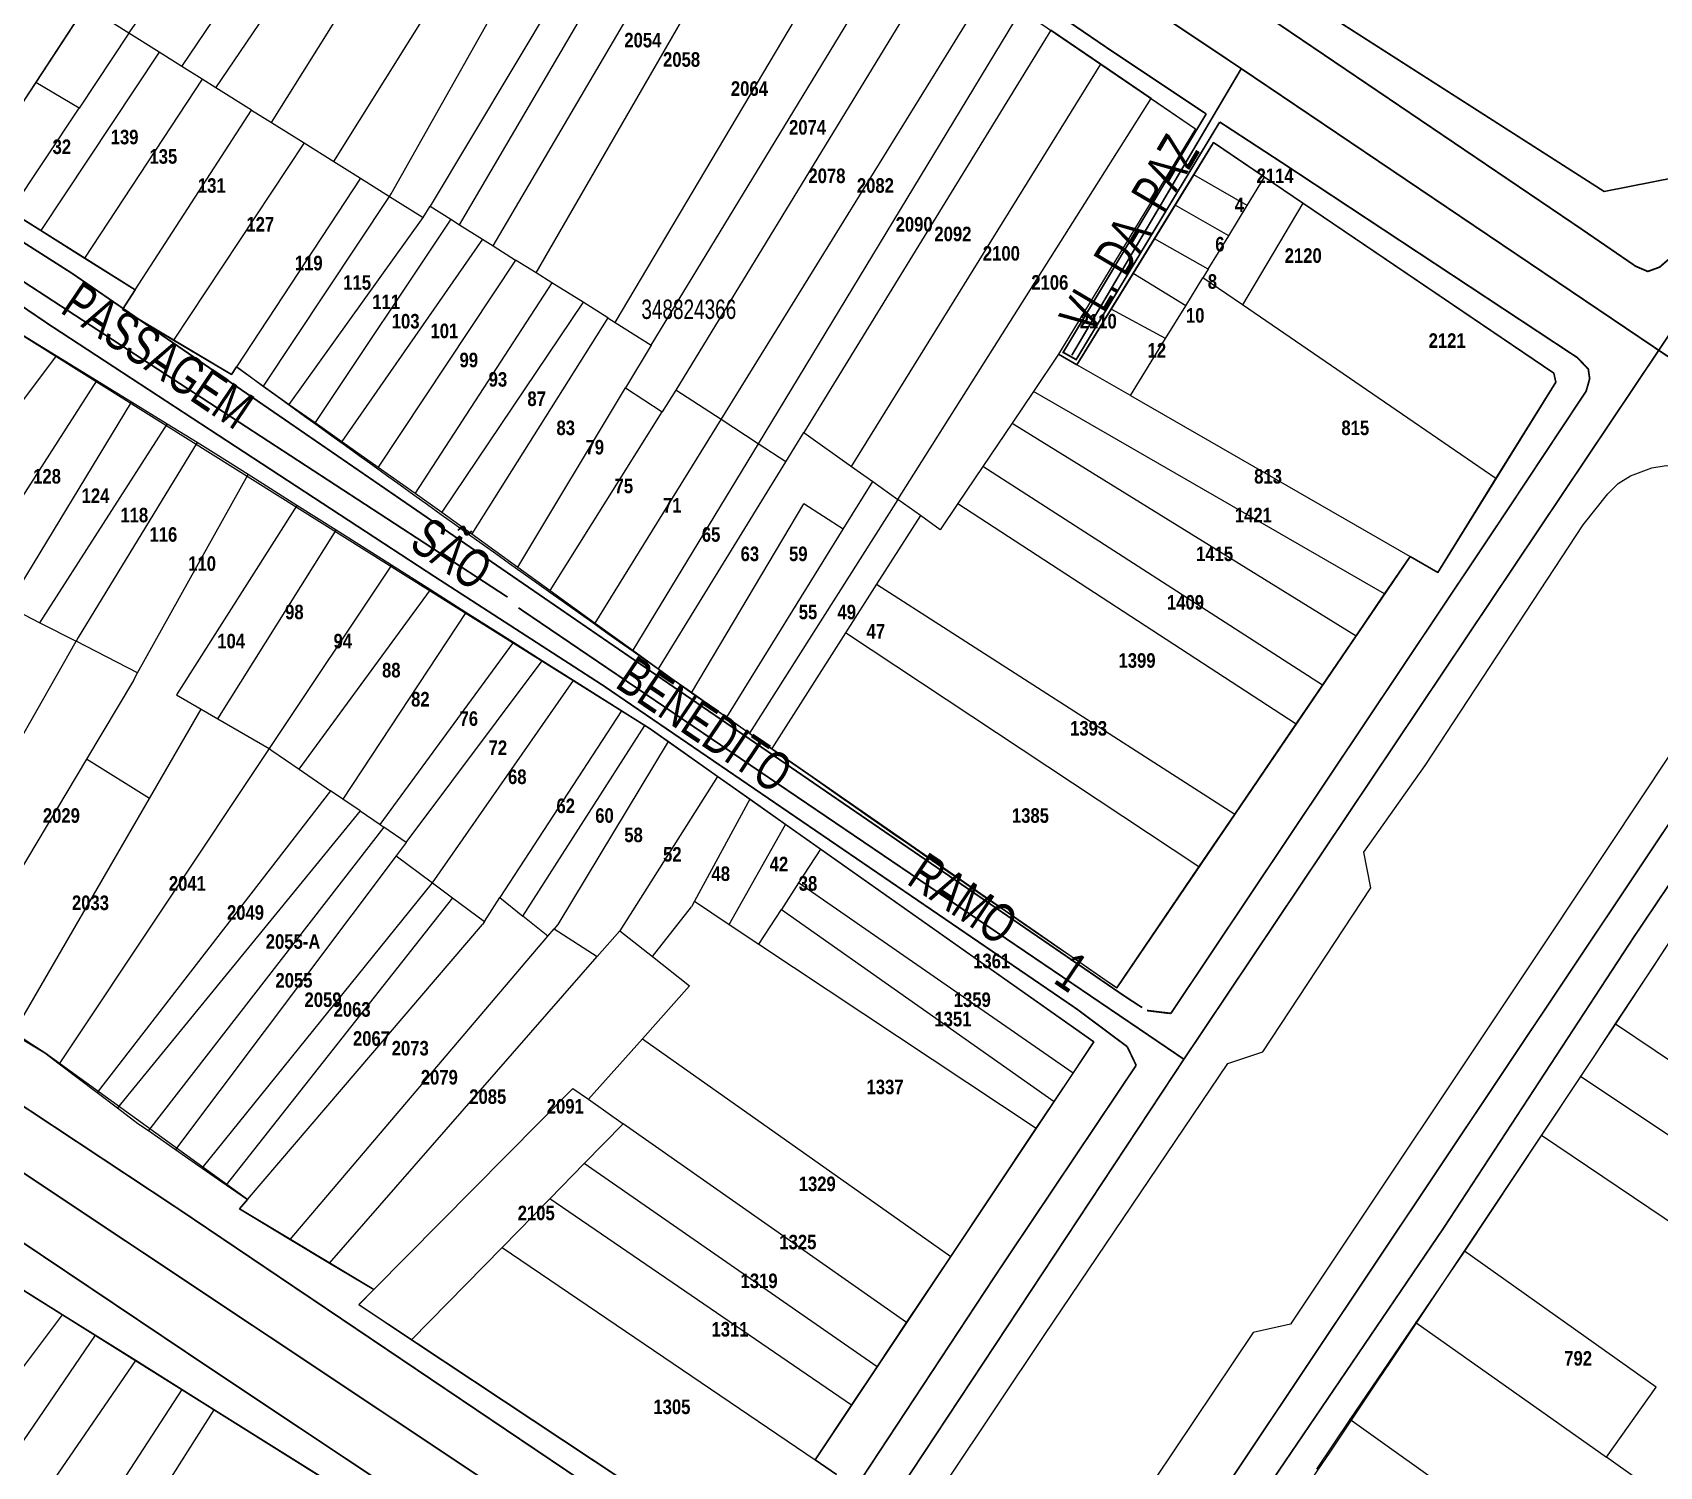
# Model space of a CAD drawing. Extents: x 203136 to 205923, y 4839890 to 4842982.
# Drawn here: x 203764.4 to 203932.2, y 4841302 to 4841450 of the extents above; entities that cross this region are included whole.
import ezdxf
from ezdxf.enums import TextEntityAlignment as Align

# ---------------------------------------------------------------- set-up
doc = ezdxf.new("R2010")
doc.units = 0
doc.header["$LTSCALE"] = 1.5
doc.header["$MEASUREMENT"] = 0
doc.linetypes.add('TRACO_25', pattern=[8, 3, -1, 1, -1, 1, -1])
for name, color, linetype in [('CD_MALHA_LOTES', 40, 'CONTINUOUS'), ('CD_TXT_QUADRA', 7, 'CONTINUOUS'), ('RU-QUADRAS', 210, 'CONTINUOUS'), ('SV-EIXO-RUA-N-PAV', 6, 'CONTINUOUS'), ('SV-EIXO-RUA-PAV', 20, 'CONTINUOUS'), ('SV-RUA-PAVIM-S-GUIA-C-GUIA', 7, 'CONTINUOUS'), ('SV-TXT-RUA-N-PAV-S-GUIA-C-GUIA', 7, 'CONTINUOUS'), ('Th_NmrPort', 1, 'CONTINUOUS')]:
    doc.layers.add(name, color=color, linetype=linetype)
doc.styles.add('3488-24-2D_TXT$0$ARIAL', font='ARIAL.TTF')
doc.styles.add('ARIAL', font='ARIAL.TTF')
doc.styles.get("Standard").update_dxf_attribs({"font": 'swisscbo.ttf'})

msp = doc.modelspace()

# ---------------------------------------------------------------- linework, layer by layer
at = {"layer": 'CD_MALHA_LOTES', "linetype": 'Continuous'}
for p, q in [((203779.75, 4841446.49), (203808.23, 4841488.57)), ((203783.27, 4841444.29), (203811.7, 4841486.19)), ((203789.02, 4841440.69), (203815.75, 4841483.41)), ((203795.45, 4841436.66), (203821.98, 4841479.14)), ((203801.37, 4841433.34), (203825.7, 4841476.59)), ((203830.19, 4841473.51), (203805.37, 4841432.06)), ((203808.42, 4841430.14), (203832.79, 4841471.73)), ((203811.88, 4841427.97), (203836.23, 4841469.37)), ((203816.32, 4841425.18), (203840.23, 4841466.62)), ((203824.47, 4841420.07), (203850.17, 4841463.37)), ((203774.3, 4841449.9), (203782.51, 4841461.55)), ((203828.18, 4841417.73), (203854.28, 4841460.57)), ((203858.11, 4841457.95), (203830.73, 4841413.09)), ((203890.18, 4841456.85), (203926.54, 4841433.59)), ((203835.4, 4841410.05), (203862.99, 4841454.63)), ((203769.84, 4841452.69), (203764.68, 4841444.83)), ((203774.3, 4841449.9), (203769.84, 4841452.69)), ((203866.36, 4841452.33), (203839.22, 4841407.56)), ((203774.3, 4841449.9), (203769.17, 4841442.17)), ((203777.42, 4841447.95), (203774.3, 4841449.9)), ((203869.45, 4841450.22), (203843.95, 4841408.73)), ((203874.6, 4841446.71), (203869.45, 4841450.22)), ((203777.42, 4841447.95), (203765.2, 4841429.55)), ((203779.75, 4841446.49), (203777.42, 4841447.95)), ((203781.86, 4841445.17), (203779.75, 4841446.49)), ((203848.88, 4841405.21), (203874.6, 4841446.71)), ((203879.8, 4841443.16), (203874.6, 4841446.71)), ((203764.68, 4841444.83), (203757.73, 4841434.23)), ((203769.17, 4841442.17), (203764.68, 4841444.83)), ((203781.86, 4841445.17), (203769.72, 4841426.71)), ((203783.27, 4841444.29), (203781.86, 4841445.17)), ((203786.96, 4841441.98), (203783.27, 4841444.29)), ((203762.08, 4841431.5), (203769.17, 4841442.17)), ((203853.65, 4841401.8), (203879.8, 4841443.16)), ((203879.8, 4841443.16), (203884.36, 4841440.05)), ((203774.94, 4841423.43), (203786.96, 4841441.98)), ((203786.96, 4841441.98), (203789.02, 4841440.69)), ((203789.02, 4841440.69), (203792.37, 4841438.6)), ((203884.36, 4841440.05), (203870.24, 4841416.79)), ((203792.37, 4841438.6), (203778.91, 4841418.25)), ((203792.37, 4841438.6), (203795.45, 4841436.66)), ((203886.23, 4841438.62), (203884.19, 4841435.31)), ((203891.49, 4841435.05), (203886.23, 4841438.62)), ((203795.45, 4841436.66), (203798.2, 4841434.94)), ((203884.19, 4841435.31), (203882.27, 4841432.18)), ((203889.7, 4841432.13), (203884.19, 4841435.31)), ((203798.2, 4841434.94), (203785.39, 4841415.48)), ((203798.2, 4841434.94), (203801.2, 4841433.07)), ((203889.7, 4841432.13), (203891.49, 4841435.05)), ((203895.45, 4841432.37), (203891.49, 4841435.05)), ((203926.54, 4841433.59), (203934.02, 4841435.06)), ((203788.19, 4841413.5), (203801.2, 4841433.07)), ((203801.2, 4841433.07), (203801.37, 4841433.34)), ((203801.2, 4841433.07), (203804.67, 4841430.89)), ((203804.67, 4841430.89), (203805.37, 4841432.06)), ((203805.37, 4841432.06), (203807.51, 4841430.72)), ((203882.27, 4841432.18), (203880.13, 4841428.7)), ((203887.79, 4841429.01), (203882.27, 4841432.18)), ((203887.79, 4841429.01), (203889.7, 4841432.13)), ((203895.45, 4841432.37), (203889.2, 4841421.87)), ((203921.33, 4841414.85), (203895.45, 4841432.37)), ((203762.08, 4841431.5), (203765.2, 4841429.55)), ((203790.85, 4841411.62), (203804.67, 4841430.89)), ((203807.51, 4841430.72), (203793.52, 4841409.74)), ((203807.51, 4841430.72), (203808.42, 4841430.14)), ((203765.2, 4841429.55), (203769.72, 4841426.71)), ((203810.78, 4841428.66), (203796.28, 4841407.79)), ((203808.42, 4841430.14), (203810.78, 4841428.66)), ((203810.78, 4841428.66), (203811.88, 4841427.97)), ((203880.13, 4841428.7), (203877.92, 4841425.12)), ((203885.67, 4841425.56), (203880.13, 4841428.7)), ((203885.67, 4841425.56), (203887.79, 4841429.01)), ((203811.88, 4841427.97), (203814.2, 4841426.51)), ((203769.72, 4841426.71), (203774.94, 4841423.43)), ((203814.2, 4841426.51), (203800.01, 4841405.15)), ((203816.32, 4841425.18), (203814.2, 4841426.51)), ((203885.67, 4841425.56), (203885.12, 4841424.66)), ((203817.93, 4841424.17), (203803.84, 4841402.44)), ((203817.93, 4841424.17), (203816.32, 4841425.18)), ((203821.16, 4841422.15), (203817.93, 4841424.17)), ((203877.92, 4841425.12), (203875.66, 4841421.44)), ((203883.35, 4841421.78), (203877.92, 4841425.12)), ((203883.35, 4841421.78), (203885.12, 4841424.66)), ((203889.2, 4841421.87), (203885.12, 4841424.66)), ((203774.94, 4841423.43), (203773.63, 4841421.42)), ((203821.16, 4841422.15), (203806.59, 4841400.49)), ((203823.72, 4841420.54), (203821.16, 4841422.15)), ((203773.63, 4841421.42), (203778.91, 4841418.25)), ((203823.72, 4841420.54), (203809.69, 4841398.25)), ((203823.72, 4841420.54), (203824.47, 4841420.07)), ((203875.66, 4841421.44), (203872.13, 4841415.7)), ((203881.28, 4841418.41), (203875.66, 4841421.44)), ((203881.28, 4841418.41), (203883.35, 4841421.78)), ((203906.93, 4841409.74), (203889.2, 4841421.87)), ((203766.78, 4841416.64), (203763.32, 4841418.77)), ((203824.47, 4841420.07), (203828.18, 4841417.73)), ((203778.91, 4841418.25), (203784.87, 4841414.69)), ((203828.18, 4841417.73), (203825.54, 4841413.33)), ((203877.67, 4841412.52), (203881.28, 4841418.41)), ((203766.78, 4841416.64), (203752.17, 4841397.16)), ((203770.99, 4841414.05), (203766.78, 4841416.64)), ((203784.87, 4841414.69), (203785.39, 4841415.48)), ((203785.39, 4841415.48), (203788.19, 4841413.5)), ((203870.24, 4841416.79), (203867.65, 4841412.96)), ((203872.13, 4841415.7), (203870.24, 4841416.79)), ((203877.67, 4841412.52), (203872.13, 4841415.7)), ((203757.6, 4841393.19), (203770.99, 4841414.05)), ((203774.55, 4841411.86), (203770.99, 4841414.05)), ((203788.19, 4841413.5), (203790.85, 4841411.62)), ((203915.37, 4841403.96), (203921.55, 4841413.9)), ((203921.55, 4841413.9), (203921.33, 4841414.85)), ((203761.81, 4841390.79), (203774.55, 4841411.86)), ((203778.25, 4841409.58), (203774.55, 4841411.86)), ((203814.43, 4841394.83), (203825.54, 4841413.33)), ((203825.54, 4841413.33), (203829.34, 4841410.85)), ((203830.73, 4841413.09), (203829.34, 4841410.85)), ((203835.4, 4841410.05), (203830.73, 4841413.09)), ((203867.65, 4841412.96), (203865.43, 4841409.67)), ((203903.88, 4841392.07), (203867.65, 4841412.96)), ((203877.67, 4841412.52), (203906.5, 4841395.93)), ((203790.85, 4841411.62), (203793.52, 4841409.74)), ((203817.78, 4841392.41), (203829.34, 4841410.85)), ((203765.11, 4841389.09), (203778.25, 4841409.58)), ((203781.34, 4841407.69), (203778.25, 4841409.58)), ((203793.52, 4841409.74), (203796.28, 4841407.79)), ((203822.41, 4841389.06), (203835.4, 4841410.05)), ((203839.22, 4841407.56), (203835.4, 4841410.05)), ((203842.09, 4841405.7), (203843.95, 4841408.73)), ((203843.95, 4841408.73), (203848.88, 4841405.21)), ((203865.43, 4841409.67), (203862.42, 4841405.2)), ((203865.43, 4841409.67), (203900.93, 4841387.73)), ((203915.37, 4841403.96), (203906.93, 4841409.74)), ((203781.34, 4841407.69), (203769.05, 4841387.55)), ((203783.28, 4841406.49), (203781.34, 4841407.69)), ((203796.28, 4841407.79), (203800.01, 4841405.15)), ((203839.22, 4841407.56), (203826.3, 4841386.25)), ((203842.09, 4841405.7), (203839.22, 4841407.56)), ((203786.61, 4841404.38), (203783.28, 4841406.49)), ((203800.01, 4841405.15), (203803.84, 4841402.44)), ((203828.96, 4841384.33), (203842.09, 4841405.7)), ((203848.88, 4841405.21), (203851.05, 4841403.66)), ((203862.42, 4841405.2), (203859.84, 4841401.39)), ((203897.48, 4841382.66), (203862.42, 4841405.2)), ((203775.2, 4841383.91), (203786.61, 4841404.38)), ((203791.63, 4841401.2), (203786.61, 4841404.38)), ((203848.01, 4841398.74), (203851.05, 4841403.66)), ((203851.05, 4841403.66), (203853.65, 4841401.8)), ((203909.36, 4841394.28), (203915.37, 4841403.96)), ((203803.84, 4841402.44), (203806.59, 4841400.49)), ((203853.65, 4841401.8), (203838.35, 4841377.7)), ((203855.98, 4841400.14), (203853.65, 4841401.8)), ((203791.63, 4841401.2), (203779.2, 4841381.65)), ((203795.67, 4841398.65), (203791.63, 4841401.2)), ((203806.59, 4841400.49), (203809.69, 4841398.25)), ((203832.37, 4841381.87), (203843.96, 4841401.34)), ((203848.01, 4841398.74), (203843.96, 4841401.34)), ((203855.98, 4841400.14), (203851.46, 4841393.06)), ((203858.02, 4841398.69), (203855.98, 4841400.14)), ((203859.84, 4841401.39), (203858.02, 4841398.69)), ((203859.84, 4841401.39), (203894.76, 4841378.66)), ((203783.48, 4841379.16), (203795.67, 4841398.65)), ((203801.39, 4841395.02), (203795.67, 4841398.65)), ((203836, 4841379.33), (203848.01, 4841398.74)), ((203809.69, 4841398.25), (203814.43, 4841394.83)), ((203801.39, 4841395.02), (203788.77, 4841376.1)), ((203805.43, 4841392.47), (203801.39, 4841395.02)), ((203903.88, 4841392.07), (203906.5, 4841395.93)), ((203906.5, 4841395.93), (203909.36, 4841394.28)), ((203814.43, 4841394.83), (203817.78, 4841392.41)), ((203791.85, 4841373.99), (203805.43, 4841392.47)), ((203809.08, 4841390.16), (203805.43, 4841392.47)), ((203817.78, 4841392.41), (203822.41, 4841389.06)), ((203851.46, 4841393.06), (203848.26, 4841388.06)), ((203851.46, 4841393.06), (203888.43, 4841369.35)), ((203900.93, 4841387.73), (203903.88, 4841392.07)), ((203761.81, 4841390.79), (203765.11, 4841389.09)), ((203809.08, 4841390.16), (203796.37, 4841370.89)), ((203813.98, 4841387.06), (203809.08, 4841390.16)), ((203765.11, 4841389.09), (203768.84, 4841387.18)), ((203822.41, 4841389.06), (203826.3, 4841386.25)), ((203750.1, 4841354.16), (203768.84, 4841387.18)), ((203769.05, 4841387.55), (203768.84, 4841387.18)), ((203775.2, 4841383.91), (203768.84, 4841387.18)), ((203800.22, 4841368.26), (203813.98, 4841387.06)), ((203816.96, 4841385.17), (203813.98, 4841387.06)), ((203848.26, 4841388.06), (203840.63, 4841376.12)), ((203884.71, 4841363.89), (203848.26, 4841388.06)), ((203897.48, 4841382.66), (203900.93, 4841387.73)), ((203802.92, 4841366.41), (203816.96, 4841385.17)), ((203820.18, 4841383.13), (203816.96, 4841385.17)), ((203826.3, 4841386.25), (203828.96, 4841384.33)), ((203774.77, 4841383.14), (203775.2, 4841383.91)), ((203828.96, 4841384.33), (203832.37, 4841381.87)), ((203774.77, 4841383.14), (203769.91, 4841375.01)), ((203779.2, 4841381.65), (203781.74, 4841380.17)), ((203805.61, 4841362.27), (203820.18, 4841383.13)), ((203825.14, 4841379.99), (203820.18, 4841383.13)), ((203832.37, 4841381.87), (203832.99, 4841381.42)), ((203894.76, 4841378.66), (203897.48, 4841382.66)), ((203776.42, 4841370.97), (203781.74, 4841380.17)), ((203781.74, 4841380.17), (203783.48, 4841379.16)), ((203825.14, 4841379.99), (203812.58, 4841360.73)), ((203827.53, 4841378.48), (203825.14, 4841379.99)), ((203832.99, 4841381.42), (203836, 4841379.33)), ((203783.48, 4841379.16), (203788.77, 4841376.1)), ((203814.94, 4841358.82), (203827.53, 4841378.48)), ((203827.97, 4841378.2), (203827.53, 4841378.48)), ((203836, 4841379.33), (203838.35, 4841377.7)), ((203888.43, 4841369.35), (203894.76, 4841378.66)), ((203829.93, 4841376.82), (203818.57, 4841357.97)), ((203829.93, 4841376.82), (203827.97, 4841378.2)), ((203835.03, 4841373.23), (203829.93, 4841376.82)), ((203838.35, 4841377.7), (203840.63, 4841376.12)), ((203769.91, 4841375.01), (203755.5, 4841350.88)), ((203788.77, 4841376.1), (203767.1, 4841343.59)), ((203776.42, 4841370.97), (203769.91, 4841375.01)), ((203788.77, 4841376.1), (203789.05, 4841375.91)), ((203789.05, 4841375.91), (203791.85, 4841373.99)), ((203840.63, 4841376.12), (203876.23, 4841351.42)), ((203791.85, 4841373.99), (203795.1, 4841371.76)), ((203835.03, 4841373.23), (203824.97, 4841357.29)), ((203838.36, 4841370.88), (203835.03, 4841373.23)), ((203795.1, 4841371.76), (203771.01, 4841340.64)), ((203796.37, 4841370.89), (203795.1, 4841371.76)), ((203762.36, 4841346.69), (203776.42, 4841370.97)), ((203798.15, 4841369.67), (203796.37, 4841370.89)), ((203838.36, 4841370.88), (203832.65, 4841360.36)), ((203842.04, 4841368.29), (203838.36, 4841370.88)), ((203798.15, 4841369.67), (203773.13, 4841339.03)), ((203798.15, 4841369.67), (203800.22, 4841368.26)), ((203800.22, 4841368.26), (203800.6, 4841368)), ((203836.24, 4841357.97), (203842.04, 4841368.29)), ((203845.68, 4841365.73), (203842.04, 4841368.29)), ((203884.71, 4841363.89), (203888.43, 4841369.35)), ((203800.6, 4841368), (203776.31, 4841336.69)), ((203802.92, 4841366.41), (203800.6, 4841368)), ((203801.89, 4841365.03), (203779.11, 4841334.74)), ((203802.92, 4841366.41), (203801.89, 4841365.03)), ((203801.89, 4841365.03), (203805.61, 4841362.27)), ((203845.68, 4841365.73), (203843.41, 4841362.25)), ((203862.26, 4841354.05), (203845.68, 4841365.73)), ((203876.23, 4841351.42), (203884.71, 4841363.89)), ((203781.87, 4841332.83), (203805.61, 4841362.27)), ((203805.61, 4841362.27), (203807.7, 4841360.71)), ((203843.41, 4841362.25), (203841.63, 4841359.51)), ((203871.74, 4841342.63), (203843.41, 4841362.25)), ((203807.7, 4841360.71), (203784.34, 4841331.11)), ((203807.7, 4841360.71), (203810.98, 4841358.28)), ((203810.98, 4841358.28), (203812.58, 4841360.73)), ((203812.58, 4841360.73), (203814.94, 4841358.82)), ((203828.32, 4841354.64), (203832.34, 4841359.78)), ((203832.65, 4841360.36), (203832.34, 4841359.78)), ((203832.65, 4841360.36), (203836.24, 4841357.97)), ((203810.98, 4841358.28), (203810.78, 4841357.97)), ((203817.52, 4841356.74), (203814.94, 4841358.82)), ((203839.3, 4841355.94), (203841.63, 4841359.51)), ((203841.63, 4841359.51), (203869.78, 4841339.7)), ((203786.54, 4841329.58), (203810.78, 4841357.97)), ((203790.95, 4841325.46), (203817.52, 4841356.74)), ((203817.52, 4841356.74), (203818.17, 4841357.5)), ((203818.57, 4841357.97), (203818.17, 4841357.5)), ((203818.17, 4841357.5), (203822.62, 4841354.64)), ((203822.62, 4841354.64), (203824.97, 4841357.29)), ((203824.97, 4841357.29), (203828.32, 4841354.64)), ((203836.24, 4841357.97), (203839.3, 4841355.94)), ((203839.3, 4841355.94), (203867.93, 4841336.94)), ((203933.25, 4841356.14), (203927.7, 4841347.72)), ((203795, 4841323.03), (203822.62, 4841354.64)), ((203828.32, 4841354.64), (203832.15, 4841351.62)), ((203873.87, 4841345.84), (203862.26, 4841354.05)), ((203832.15, 4841351.62), (203827.28, 4841346.16)), ((203762.36, 4841346.69), (203765.62, 4841344.71)), ((203927.7, 4841347.72), (203924.08, 4841342.27)), ((203927.7, 4841347.72), (203957.99, 4841327.33)), ((203765.62, 4841344.71), (203767.1, 4841343.59)), ((203827.28, 4841346.16), (203821.72, 4841339.92)), ((203827.28, 4841346.16), (203859.1, 4841323.7)), ((203871.74, 4841342.63), (203873.87, 4841345.84)), ((203767.1, 4841343.59), (203771.01, 4841340.64)), ((203869.78, 4841339.7), (203871.74, 4841342.63)), ((203924.08, 4841342.27), (203920.08, 4841336.24)), ((203948.71, 4841325.85), (203924.08, 4841342.27)), ((203771.01, 4841340.64), (203773.13, 4841339.03)), ((203799.56, 4841320.3), (203820.1, 4841341.05)), ((203820.1, 4841341.05), (203821.72, 4841339.92)), ((203821.72, 4841339.92), (203825.31, 4841337.4)), ((203867.93, 4841336.94), (203869.78, 4841339.7)), ((203773.13, 4841339.03), (203775.23, 4841337.44)), ((203775.23, 4841337.44), (203776.31, 4841336.69)), ((203776.31, 4841336.69), (203779.11, 4841334.74)), ((203825.31, 4841337.4), (203821.29, 4841333.31)), ((203854.55, 4841316.88), (203825.31, 4841337.4)), ((203859.1, 4841323.7), (203867.93, 4841336.94)), ((203779.11, 4841334.74), (203781.87, 4841332.83)), ((203920.08, 4841336.24), (203912.06, 4841324.16)), ((203920.08, 4841336.24), (203944.53, 4841319.7)), ((203821.29, 4841333.31), (203817.74, 4841329.67)), ((203851.51, 4841312.32), (203821.29, 4841333.31)), ((203781.87, 4841332.83), (203784.34, 4841331.11)), ((203784.34, 4841331.11), (203786.54, 4841329.58)), ((203786.54, 4841329.58), (203785.71, 4841328.61)), ((203817.74, 4841329.67), (203812.82, 4841324.65)), ((203848.88, 4841308.37), (203817.74, 4841329.67)), ((203785.71, 4841328.61), (203790.95, 4841325.46)), ((203790.95, 4841325.46), (203795, 4841323.03)), ((203812.82, 4841324.65), (203803.47, 4841315.1)), ((203812.82, 4841324.65), (203845.1, 4841302.72)), ((203795, 4841323.03), (203799.56, 4841320.3)), ((203854.55, 4841316.88), (203859.1, 4841323.7)), ((203912.06, 4841324.16), (203907.09, 4841316.91)), ((203912.12, 4841324.25), (203912.06, 4841324.16)), ((203931.91, 4841310.23), (203912.12, 4841324.25)), ((203767.44, 4841317.69), (203761.98, 4841321.12)), ((203799.56, 4841320.3), (203798.04, 4841318.74)), ((203798.04, 4841318.74), (203803.47, 4841315.1)), ((203746.6, 4841289.93), (203767.44, 4841317.69)), ((203770.81, 4841315.59), (203767.44, 4841317.69)), ((203851.51, 4841312.32), (203854.55, 4841316.88)), ((203907.09, 4841316.91), (203900.28, 4841306.9)), ((203907.09, 4841316.91), (203926.76, 4841302.99)), ((203770.81, 4841315.59), (203751.42, 4841287.16)), ((203775, 4841312.96), (203770.81, 4841315.59)), ((203803.47, 4841315.1), (203839.95, 4841290.93)), ((203755.61, 4841284.75), (203775, 4841312.96)), ((203779.76, 4841309.98), (203775, 4841312.96)), ((203848.88, 4841308.37), (203851.51, 4841312.32)), ((203779.76, 4841309.98), (203761.19, 4841281.42)), ((203783.08, 4841307.9), (203779.76, 4841309.98)), ((203926.76, 4841302.99), (203931.91, 4841310.23)), ((203764.85, 4841279.16), (203783.08, 4841307.9)), ((203796.79, 4841299.31), (203783.08, 4841307.9)), ((203845.1, 4841302.72), (203848.88, 4841308.37)), ((203900.28, 4841306.9), (203896.84, 4841301.77)), ((203930.07, 4841285.64), (203900.28, 4841306.9)), ((203847.3, 4841301.22), (203845.1, 4841302.72)), ((203936.89, 4841295.82), (203926.76, 4841302.99))]:
    msp.add_line(p, q, dxfattribs=at)
for p in [(203927.7, 4841347.72), (203924.08, 4841342.27), (203920.08, 4841336.24), (203907.09, 4841316.91), (203900.28, 4841306.9)]:
    msp.add_point(p, dxfattribs=at)
at = {"layer": 'RU-QUADRAS', "color": 6, "linetype": 'Continuous'}
for points in [[(203757.73, 4841434.23), (203769.84, 4841452.69), (203767.21, 4841454.34), (203797.93, 4841495.63), (203840.23, 4841466.62), (203841.69, 4841469.15), (203884.36, 4841440.05), (203870.24, 4841416.79), (203872.13, 4841415.71), (203886.23, 4841438.62), (203921.33, 4841414.85), (203921.55, 4841413.9), (203909.36, 4841394.28), (203906.5, 4841395.93), (203876.23, 4841351.42, -0.0072648846), (203785.39, 4841415.48), (203784.87, 4841414.69), (203773.63, 4841421.42), (203774.94, 4841423.43)], [(203875.77, 4841270.23, 0.0042935976), (203954.94, 4841389.08), (204003.77, 4841356.63), (203987.35, 4841332.01), (203990.48, 4841329.95), (204007.36, 4841354.06), (204015.45, 4841348.68), (203962.12, 4841270.72), (203941.25, 4841284.24), (203937.74, 4841279.37), (203958.2, 4841265.91), (203953.62, 4841258.95), (203932.7, 4841272.39), (203932.19, 4841271.38), (203952.83, 4841257.75), (203934.6, 4841230.06)], [(203683.7, 4841299.9), (203696.6, 4841320.89), (203716.98, 4841350.04), (203722.65, 4841346.37), (203723.58, 4841347.68), (203734.46, 4841340.43), (203733.39, 4841339.02), (203802.3, 4841295.86), (203829.31, 4841277.78), (203829.57, 4841275.89), (203796.46, 4841229.39, 0.0331416136), (203766.35, 4841254.19), (203766.95, 4841255.03), (203750.85, 4841265.5)]]:
    msp.add_lwpolyline(points, format="xyb", close=True, dxfattribs=at)
for points in [[(203934.02, 4841435.06), (203926.54, 4841433.59), (203872.28, 4841468.31)], [(203725.44, 4841450.29), (203728.62, 4841447.95), (203730.35, 4841449.33), (203733.94, 4841446.93), (203739.08, 4841451.67), (203747.08, 4841445.99), (203748.32, 4841447.49), (203751.34, 4841445.55), (203752.44, 4841447.22), (203757.79, 4841443.45), (203746.71, 4841428.3), (203742.29, 4841431.71), (203740.73, 4841429.32), (203746.1, 4841425.42), (203748.91, 4841429.05), (203760.6, 4841421.25), (203760.18, 4841420.7), (203827.97, 4841378.2), (203873.87, 4841345.84), (203845.1, 4841302.72), (203847.3, 4841301.22)]]:
    msp.add_lwpolyline(points, dxfattribs=at)
msp.add_lwpolyline([(203839.95, 4841290.93), (203798.02, 4841318.72), (203799.56, 4841320.3), (203785.71, 4841328.61), (203786.54, 4841329.58), (203765.62, 4841344.71, 0.0269710279), (203725.3, 4841368.34, -0.0166769878), (203679.05, 4841400.26), (203634.03, 4841429.84)], format="xyb", dxfattribs=at)
at = {"layer": 'SV-EIXO-RUA-N-PAV', "const_width": 0.18, "flags": 128}
for points in [[(203813.375206, 4841391.7287), (203758.162468, 4841427.7022), (203757.219809, 4841430.5285), (203753.04519, 4841433.6239), (203759.239788, 4841443.1792), (203760.182446, 4841445.7362), (203757.882355, 4841448.902), (203768.326079, 4841460.987427), (203801.4345, 4841504.7594)], [(203889.086681, 4841446.254719), (203871.600749, 4841416.683694)]]:
    msp.add_lwpolyline(points, dxfattribs=at)
at = {"layer": 'SV-EIXO-RUA-PAV', "const_width": 0.18, "flags": 128}
for points in [[(203686.39953, 4841049.541978), (203692.54943, 4841058.743734), (203749.763, 4841143.981473), (203780.754332, 4841190.6698), (203801.503, 4841221.7458), (203841.206856, 4841280.544557), (203883.1664, 4841344.0556), (203932.166221, 4841417.194802), (203983.243296, 4841493.9438), (204024.317884, 4841554.89701), (204044.434599, 4841585.5919), (204112.74, 4841687.823359), (204118.336724, 4841695.482033), (204206.94601, 4841829.2385), (204298.345112, 4841966.997973), (204390.162441, 4842105.446938), (204453.930388, 4842201.1731)], [(203719.944, 4841049.3658), (203773.009517, 4841127.017798), (203864.408033, 4841265.334897), (203955.51211, 4841401.724634), (204047.25663, 4841539.716778), (204077.8325, 4841585.3865), (204135.716023, 4841672.506011), (204141.312746, 4841679.87012), (204230.198456, 4841813.486843), (204274.2308, 4841880.6254), (204297.5478, 4841915.677), (204321.480187, 4841951.454095), (204364.7409, 4842016.6862), (204413.297516, 4842089.90306), (204462.2522, 4842163.2717), (204487.643986, 4842201.1725)], [(203883.1664, 4841344.0556), (203814.499712, 4841390.6263)]]:
    msp.add_lwpolyline(points, dxfattribs=at)
at = {"layer": 'SV-EIXO-RUA-PAV', "const_width": 0.18}
for points in [[(204224.471994, 4841222.5113), (204157.571, 4841267.1472), (204108.1788, 4841300.106611), (204025.683567, 4841355.1418), (204011.381646, 4841364.762109), (203955.51211, 4841401.724634), (203932.166221, 4841417.194802), (203889.086681, 4841446.254719), (203801.4345, 4841504.7594), (203667.374003, 4841594.971104)], [(203555.602653, 4841470.398132), (203570.418617, 4841460.5589), (203623.3804, 4841425.3872), (203626.295581, 4841423.4512), (203720.0662, 4841361.1784), (203841.206856, 4841280.544557), (203864.408033, 4841265.334897), (203934.3888, 4841218.8476), (204068.980118, 4841129.466), (204133.56082, 4841086.5781)]]:
    msp.add_lwpolyline(points, dxfattribs=at)
at = {"layer": 'SV-RUA-PAVIM-S-GUIA-C-GUIA', "linetype": 'TRACO_25', "const_width": 0.18, "flags": 128}
for points in [[(203800.58, 4841498.48), (203799.26, 4841498.55), (203798.5, 4841498.22), (203779.64, 4841472.93), (203766.27, 4841455.35), (203760.47, 4841449.22), (203762.39, 4841446.96), (203754.27, 4841434.22), (203756.17, 4841432.94), (203768.36, 4841425.18), (203808.418684, 4841397.643383)], [(203721.16, 4841459.74), (203724.2, 4841456.82), (203725.38, 4841457.2), (203728.91, 4841451), (203731.16, 4841451.82), (203733.63, 4841449.49), (203734.82, 4841448.25), (203740.36, 4841453.39), (203747.09, 4841448.21), (203748.8, 4841449.41), (203751.5, 4841448.17), (203752.67, 4841449.2), (203759.3, 4841444.83), (203751.84, 4841433.5), (203756.034616, 4841430.308401), (203754.26, 4841427.86), (203766.11, 4841419.82), (203805.538453, 4841394.044318)], [(203886.863711, 4841440.749741), (203872.047061, 4841416.237381), (203870.708124, 4841416.981235), (203885.466016, 4841441.583849)]]:
    msp.add_lwpolyline(points, dxfattribs=at)
at = {"layer": 'SV-RUA-PAVIM-S-GUIA-C-GUIA', "linetype": 'Continuous', "const_width": 0.18, "flags": 128}
for points in [[(203885.466016, 4841441.583849), (203875.81, 4841448.01), (203848.17, 4841466.84), (203807.51, 4841493.88), (203800.71, 4841498.41)], [(203977.34, 4841492.27), (203969.93, 4841481.14), (203955.44, 4841459.05), (203940.16, 4841435.94), (203934.75, 4841428.3), (203933.27, 4841426.65), (203932.25, 4841425.77), (203931.03, 4841425.33), (203929.78, 4841425.87), (203924.02, 4841429.82), (203867.84, 4841467.84)], [(203881.82, 4841348.78), (203915.74, 4841399.5), (203924.68, 4841412.99), (203925.04, 4841414.27), (203924.9, 4841415.25), (203923.78, 4841416.43), (203893.25, 4841436.58), (203886.863711, 4841440.749741)], [(203630.821223, 4841427.35547), (203651.24, 4841414.12), (203677.94, 4841396.14), (203711.61, 4841373.67), (203751.01, 4841347.41), (203779.32, 4841328.67), (203792.06, 4841320.08)], [(204006.509832, 4841359.674629), (203998.11, 4841365.44), (203957.58, 4841392.38), (203955.51, 4841392.76), (203954.12, 4841392.38), (203953.13, 4841391.52), (203950.23, 4841387.33), (203929.56, 4841356.61), (203909.99, 4841326.68), (203891.95, 4841300.12), (203872.71, 4841270.99), (203872.51, 4841270.05), (203872.73, 4841268.85), (203874.07, 4841267.74), (203887.66, 4841258.19), (203908.357896, 4841244.657582), (203936.438666, 4841226.405081)], [(203719.37, 4841354.59), (203739.73, 4841341.07), (203763.1, 4841325.31), (203781.19, 4841313.17)], [(203791.99, 4841320.13), (203837.84, 4841289.23), (203839.06, 4841288.64), (203839.85, 4841288.41), (203841.62, 4841288.57), (203842.7, 4841289.84), (203864.01, 4841322.2), (203878.24, 4841343.43)], [(203800.002679, 4841225.623204), (203815.94, 4841250.12), (203829.09, 4841269.46), (203833.43, 4841275.96), (203833.7, 4841277.63), (203833.12, 4841278.66), (203832.16, 4841279.39), (203830.3, 4841280.58), (203802.25, 4841299.14), (203781.19, 4841313.17)]]:
    msp.add_lwpolyline(points, dxfattribs=at)
at = {"layer": 'SV-RUA-PAVIM-S-GUIA-C-GUIA'}
for points in [[(203926.91, 4841402.4), (203927.980227, 4841403.452207), (203929.267441, 4841404.262119), (203931.451463, 4841405.062177), (203932.934796, 4841405.307103), (203935.200247, 4841405.276322), (203936.680861, 4841404.997659), (203938.63732, 4841404.28325), (203939.931023, 4841403.51302), (203941.42118, 4841402.096079), (203942.28146, 4841400.852397), (203943.210759, 4841398.845429), (203943.632654, 4841397.402436), (203943.992495, 4841394.899565), (203943.971671, 4841393.398279), (203943.620759, 4841391.538877), (203943.039794, 4841390.141972)], [(203924.37, 4841399.18), (203926.91, 4841402.4)], [(203908.05, 4841374.37), (203924.37, 4841399.18)], [(203942.75, 4841389.65), (203920.67, 4841356.48)], [(203901.73, 4841365.43), (203908.05, 4841374.37)], [(203902.47, 4841361.73), (203901.73, 4841365.43)], [(203891.31, 4841344.81), (203902.47, 4841361.73)], [(203920.67, 4841356.48), (203894.16, 4841316.72)], [(203887.7, 4841343.61), (203891.31, 4841344.81)], [(203868.8, 4841315.67), (203887.7, 4841343.61)], [(203894.16, 4841316.72), (203890.32, 4841315.87)], [(203853.7, 4841293.08), (203868.8, 4841315.67)], [(203890.32, 4841315.87), (203874.08, 4841291.65)]]:
    msp.add_lwpolyline(points, dxfattribs=at)
at = {"layer": 'SV-RUA-PAVIM-S-GUIA-C-GUIA', "const_width": 0.18}
for points in [[(203828.79, 4841383.64), (203808.418684, 4841397.643383)], [(203805.538453, 4841394.044318), (203823.24, 4841382.61)], [(203877.08, 4841350.54), (203828.79, 4841383.64)], [(203823.24, 4841382.61), (203872.08, 4841349.26)], [(203878.86, 4841349.38), (203877.08, 4841350.54)], [(203872.08, 4841349.26), (203877.32, 4841345.35)], [(203881.82, 4841348.78), (203879.36566, 4841349.081421)], [(203877.32, 4841345.35), (203878.24, 4841343.43)]]:
    msp.add_lwpolyline(points, dxfattribs=at)

# ---------------------------------------------------------------- texts
at = {"layer": 'CD_TXT_QUADRA', "linetype": 'Continuous', "style": 'ARIAL', "width": 0.7}
msp.add_text('348824366', height=2, dxfattribs=at).set_placement((203827.18, 4841420.43))
at = {"layer": 'SV-TXT-RUA-N-PAV-S-GUIA-C-GUIA', "width": 0.7}
for s, rotation, style, p in [('VL. DA  PAZ', 59.37717765, '3488-24-2D_TXT$0$ARIAL', (203873.583513, 4841418.673154)), ('PASSAGEM', 326, 'ARIAL', (203767.0839, 4841421.1662)), ('SÃO                BENEDITO               RAMO      1', 326, 'ARIAL', (203803.0787, 4841396.8629))]:
    msp.add_text(s, height=4, rotation=rotation, dxfattribs=dict(at, style=style)).set_placement(p)
at = {"layer": 'Th_NmrPort', "color": 1}
for s, p in [('2054', (203825.418554, 4841449.197271)), ('2058', (203829.418554, 4841447.197271)), ('2064', (203836.418554, 4841444.197271)), ('2074', (203842.418554, 4841440.197271)), ('32', (203766.418554, 4841438.197271)), ('139', (203772.418554, 4841439.197271)), ('135', (203776.418554, 4841437.197271)), ('2078', (203844.418554, 4841435.197271)), ('2114', (203890.658554, 4841435.197271)), ('131', (203781.418554, 4841434.197271)), ('2082', (203849.418554, 4841434.197271)), ('4', (203888.418554, 4841432.197271)), ('127', (203786.418554, 4841430.197271)), ('2090', (203853.418554, 4841430.197271)), ('2092', (203857.418554, 4841429.197271)), ('6', (203886.398554, 4841428.147271)), ('119', (203791.418554, 4841426.197271)), ('2100', (203862.418554, 4841427.197271)), ('2120', (203893.568554, 4841426.967271)), ('115', (203796.418554, 4841424.197271)), ('2106', (203867.418554, 4841424.197271)), ('8', (203885.628554, 4841424.297271)), ('111', (203799.418554, 4841422.197271)), ('103', (203801.418554, 4841420.197271)), ('2110', (203872.418554, 4841420.197271)), ('10', (203883.378554, 4841420.797271)), ('101', (203805.418554, 4841419.197271)), ('2121', (203908.418554, 4841418.197271)), ('99', (203808.418554, 4841416.197271)), ('12', (203879.418554, 4841417.197271)), ('93', (203811.418554, 4841414.197271)), ('87', (203815.418554, 4841412.197271)), ('83', (203818.418554, 4841409.197271)), ('815', (203899.418554, 4841409.197271)), ('79', (203821.418554, 4841407.197271)), ('128', (203764.418554, 4841404.197271)), ('75', (203824.418554, 4841403.197271)), ('813', (203890.418554, 4841404.197271)), ('124', (203769.418554, 4841402.197271)), ('71', (203829.418554, 4841401.197271)), ('118', (203773.418554, 4841400.197271)), ('1421', (203888.418554, 4841400.197271)), ('116', (203776.418554, 4841398.197271)), ('65', (203833.418554, 4841398.197271)), ('63', (203837.418554, 4841396.197271)), ('59', (203842.418554, 4841396.197271)), ('1415', (203884.418554, 4841396.197271)), ('110', (203780.418554, 4841395.197271)), ('1409', (203881.418554, 4841391.197271)), ('98', (203790.418554, 4841390.197271)), ('55', (203843.418554, 4841390.197271)), ('49', (203847.418554, 4841390.197271)), ('47', (203850.418554, 4841388.197271)), ('104', (203783.418554, 4841387.197271)), ('94', (203795.418554, 4841387.197271)), ('88', (203800.418554, 4841384.197271)), ('1399', (203876.418554, 4841385.197271)), ('82', (203803.418554, 4841381.197271)), ('76', (203808.418554, 4841379.197271)), ('1393', (203871.418554, 4841378.197271)), ('72', (203811.418554, 4841376.197271)), ('68', (203813.418554, 4841373.197271)), ('2029', (203765.418554, 4841369.197271)), ('62', (203818.418554, 4841370.197271)), ('60', (203822.418554, 4841369.197271)), ('1385', (203865.418554, 4841369.197271)), ('58', (203825.418554, 4841367.197271)), ('52', (203829.418554, 4841365.197271)), ('42', (203840.418554, 4841364.197271)), ('48', (203834.418554, 4841363.197271)), ('2041', (203778.418554, 4841362.197271)), ('38', (203843.418554, 4841362.197271)), ('2033', (203768.418554, 4841360.197271)), ('2049', (203784.418554, 4841359.197271)), ('2055-A', (203788.418554, 4841356.197271)), ('1361', (203861.418554, 4841354.197271)), ('2055', (203789.418554, 4841352.197271)), ('2059', (203792.418554, 4841350.197271)), ('2063', (203795.418554, 4841349.197271)), ('1359', (203859.418554, 4841350.197271)), ('1351', (203857.418554, 4841348.197271)), ('2067', (203797.418554, 4841346.197271)), ('2073', (203801.418554, 4841345.197271)), ('2079', (203804.418554, 4841342.197271)), ('1337', (203850.418554, 4841341.197271)), ('2085', (203809.418554, 4841340.197271)), ('2091', (203817.418554, 4841339.197271)), ('1329', (203843.418554, 4841331.197271)), ('2105', (203814.418554, 4841328.197271)), ('1325', (203841.418554, 4841325.197271)), ('1319', (203837.418554, 4841321.197271)), ('1311', (203834.418554, 4841316.197271)), ('792', (203922.418554, 4841313.197271)), ('1305', (203828.418554, 4841308.197271))]:
    msp.add_text(s, height=1.5, dxfattribs=at).set_placement(p, align=Align.MIDDLE_LEFT)

doc.saveas('drawing.dxf')
